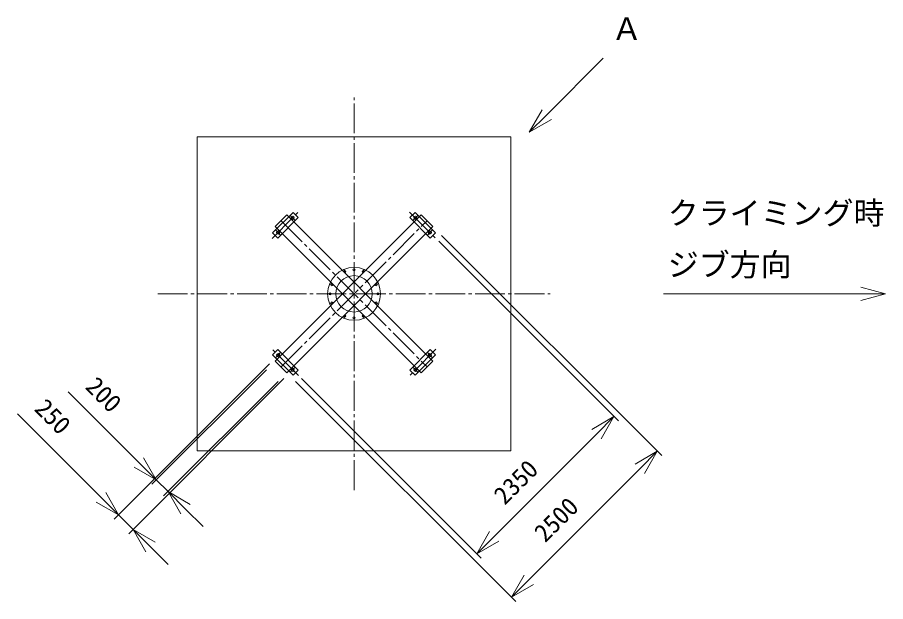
# Model space of a CAD drawing. Units: millimetres, scale not verified. Extents: x -13241 to 13140, y -18213 to 19944.
# Drawn here: x -12531 to -2017, y -17914 to -10842 of the extents above; entities that cross this region are included whole.
import ezdxf
from ezdxf.enums import TextEntityAlignment as Align

# ---------------------------------------------------------------- set-up
doc = ezdxf.new("R2010")
doc.units = ezdxf.units.MM
doc.header["$LTSCALE"] = 40
doc.linetypes.add('CHAIN2', pattern=[12, 9, -1, 1, -1])
for name, color, linetype, lineweight in [('0-3_05 寸法', 7, 'Continuous', 18), ('0-4_10 当社外形線', 3, 'Continuous', 18), ('0-5_12 当社中心線', 3, 'CHAIN2', 18), ('0-6_20 躯体・土木、外形線', 1, 'Continuous', 18)]:
    doc.layers.add(name, color=color, linetype=linetype, lineweight=lineweight)
doc.styles.add('ＭＳ ゴシック', font='')
doc.styles.get('ＭＳ ゴシック').set_extended_font_data('MS Gothic')

msp = doc.modelspace()

# ---------------------------------------------------------------- linework, layer by layer
at = {"layer": '0-3_05 寸法'}
for p, q in [((-7429.15, -13552.1), (-5253.61, -15727.64)), ((-7393.79, -13481.39), (-4728.63, -16146.55)), ((-9479.76, -15037.02), (-11359.63, -16916.9)), ((-9515.11, -15107.73), (-10901.61, -16494.23)), ((-9302.98, -15213.8), (-11182.86, -17093.67)), ((-9090.85, -15213.8), (-6915.31, -17389.34)), ((-9373.69, -15249.16), (-10760.18, -16635.65)), ((-9161.56, -15249.16), (-6496.4, -17914.32)), ((-11060.71, -16229.06), (-11916.3, -15373.46)), ((-11518.73, -16651.73), (-12531.36, -15639.1)), ((-5306.64, -15674.61), (-5518.77, -15886.74)), ((-5518.77, -15886.74), (-6756.21, -17124.18)), ((-4781.66, -16093.52), (-4993.79, -16305.65)), ((-10848.57, -16441.19), (-11060.71, -16229.06)), ((-4993.79, -16305.65), (-6337.3, -17649.15)), ((-10707.15, -16582.62), (-10848.57, -16441.19)), ((-10707.15, -16582.62), (-10495.02, -16794.75)), ((-11306.6, -16863.86), (-11518.73, -16651.73)), ((-10495.02, -16794.75), (-10282.89, -17006.88)), ((-11129.82, -17040.64), (-11306.6, -16863.86)), ((-11129.82, -17040.64), (-10917.69, -17252.77)), ((-6968.34, -17336.31), (-6756.21, -17124.18)), ((-10917.69, -17252.77), (-10705.56, -17464.91)), ((-6549.43, -17861.29), (-6337.3, -17649.15))]:
    msp.add_line(p, q, dxfattribs=at)
for points in [[(-6332.25, -12232.13), (-6120.12, -12020), (-5436.56, -11336.44)], [(-6063.28, -12076.84), (-6332.25, -12232.13), (-6176.96, -11963.16)], [(-2016.71, -14188.5), (-2316.71, -14188.5), (-4708.7, -14188.5)], [(-2316.71, -14108.11), (-2016.71, -14188.5), (-2316.71, -14268.88)], [(-5575.61, -15829.9), (-5306.64, -15674.61), (-5461.93, -15943.58)], [(-11003.86, -16172.22), (-10848.57, -16441.19), (-11117.55, -16285.9)], [(-5050.64, -16248.81), (-4781.66, -16093.52), (-4936.95, -16362.49)], [(-11461.89, -16594.89), (-11306.6, -16863.86), (-11575.57, -16708.57)], [(-10551.86, -16851.59), (-10707.15, -16582.62), (-10438.18, -16737.91)], [(-10974.53, -17309.61), (-11129.82, -17040.64), (-10860.85, -17195.93)], [(-6699.37, -17181.02), (-6968.34, -17336.31), (-6813.05, -17067.34)], [(-6280.46, -17705.99), (-6549.43, -17861.29), (-6394.14, -17592.31)]]:
    msp.add_lwpolyline(points, dxfattribs=at)
at = {"layer": '0-4_10 当社外形線'}
for p, q in [((-9440.87, -13449.57), (-9193.38, -13202.08)), ((-9409.05, -13375.32), (-9267.62, -13233.9)), ((-9409.05, -15001.67), (-7641.28, -13233.9)), ((-9267.62, -13233.9), (-7499.86, -15001.67)), ((-9193.38, -13202.08), (-9129.74, -13265.72)), ((-7641.28, -13233.9), (-7499.86, -13375.32)), ((-9377.23, -13513.21), (-9129.74, -13265.72)), ((-9440.87, -13449.57), (-9377.23, -13513.21)), ((-9409.05, -13375.32), (-7641.28, -15143.09)), ((-9267.63, -15143.09), (-7499.86, -13375.32)), ((-9267.63, -15143.09), (-9409.05, -15001.67)), ((-7499.86, -15001.67), (-7641.28, -15143.09))]:
    msp.add_line(p, q, dxfattribs=at)
for points in [[(-7715.53, -13202.08), (-7779.16, -13265.72), (-7531.68, -13513.21)], [(-7715.53, -13202.08), (-7468.04, -13449.57), (-7531.68, -13513.21)], [(-9193.38, -15174.91), (-9440.87, -14927.42), (-9377.23, -14863.78)], [(-9193.38, -15174.91), (-9129.74, -15111.27), (-9377.23, -14863.78)], [(-7468.04, -14927.42), (-7531.68, -14863.78), (-7779.17, -15111.27)], [(-7468.04, -14927.42), (-7715.53, -15174.91), (-7779.17, -15111.27)]]:
    msp.add_lwpolyline(points, dxfattribs=at)
for centre, radius in [((-9196.91, -13269.26), 19.5), ((-7711.99, -13269.26), 19.5), ((-9373.69, -13446.03), 19.5), ((-7535.21, -13446.03), 19.5), ((-8454.45, -14188.5), 320), ((-8454.45, -14188.5), 220), ((-8565.43, -13920.57), 13), ((-8454.45, -13898.5), 13), ((-8343.47, -13920.57), 13), ((-8722.38, -14077.52), 13), ((-8186.53, -14077.52), 13), ((-8744.45, -14188.5), 13), ((-8164.45, -14188.5), 13), ((-8722.38, -14299.47), 13), ((-8186.53, -14299.47), 13), ((-8565.43, -14456.42), 13), ((-8454.45, -14478.5), 13), ((-8343.47, -14456.42), 13), ((-9373.69, -14930.96), 19.5), ((-7535.21, -14930.96), 19.5), ((-9196.91, -15107.73), 19.5), ((-7711.99, -15107.73), 19.5)]:
    msp.add_circle(centre, radius, dxfattribs=at)
at = {"layer": '0-5_12 当社中心線'}
for p, q in [((-8454.45, -16563.29), (-8454.45, -11813.71)), ((-9444.4, -13516.74), (-9126.2, -13198.55)), ((-9223.43, -13242.74), (-9170.4, -13295.77)), ((-7782.7, -13198.55), (-7464.5, -13516.74)), ((-7685.47, -13242.74), (-7738.51, -13295.77)), ((-9338.34, -13304.61), (-7570.57, -15072.38)), ((-9338.34, -15072.38), (-7570.57, -13304.61)), ((-9400.21, -13419.52), (-9347.17, -13472.55)), ((-7508.7, -13419.52), (-7561.73, -13472.55)), ((-8454.45, -13930.48), (-8454.45, -13866.51)), ((-8553.19, -13950.12), (-8577.67, -13891.02)), ((-8355.71, -13950.12), (-8331.23, -13891.02)), ((-8692.83, -14089.76), (-8751.93, -14065.28)), ((-8216.08, -14089.76), (-8156.98, -14065.28)), ((-10829.24, -14188.5), (-6079.66, -14188.5)), ((-8712.47, -14188.5), (-8776.44, -14188.5)), ((-8712.47, -14188.5), (-8776.44, -14188.5)), ((-8196.44, -14188.5), (-8132.47, -14188.5)), ((-8196.44, -14188.5), (-8132.47, -14188.5)), ((-8692.83, -14287.23), (-8751.93, -14311.71)), ((-8216.08, -14287.23), (-8156.98, -14311.71)), ((-8553.19, -14426.87), (-8577.67, -14485.97)), ((-8454.45, -14446.51), (-8454.45, -14510.48)), ((-8454.45, -14446.51), (-8454.45, -14510.48)), ((-8355.71, -14426.87), (-8331.23, -14485.97)), ((-9126.2, -15178.45), (-9444.4, -14860.25)), ((-9400.21, -14957.47), (-9347.17, -14904.44)), ((-7464.5, -14860.25), (-7782.7, -15178.45)), ((-7508.7, -14957.47), (-7561.73, -14904.44)), ((-9223.43, -15134.25), (-9170.4, -15081.22)), ((-7685.47, -15134.25), (-7738.51, -15081.22))]:
    msp.add_line(p, q, dxfattribs=at)
at = {"layer": '0-6_20 躯体・土木、外形線'}
for p, q in [((-10354.45, -12288.5), (-6554.45, -12288.5)), ((-10354.45, -12288.5), (-10354.45, -16088.5)), ((-6554.45, -12288.5), (-6554.45, -16088.5)), ((-6554.45, -16088.5), (-10354.45, -16088.5))]:
    msp.add_line(p, q, dxfattribs=at)

# ---------------------------------------------------------------- texts
at = {"layer": '0-3_05 寸法', "style": 'ＭＳ ゴシック'}
for s, p in [('Ａ', (-5338.69, -11200.05)), ('クライミング時', (-4655.4, -13430.3)), ('ジブ方向', (-4655.4, -14055.3))]:
    msp.add_text(s, height=274.9, dxfattribs=at).set_placement(p, align=Align.BOTTOM_LEFT)
for s, rotation, p in [('200', 315, (-11767.81, -15373.46)), ('250', 315, (-12382.87, -15639.1)), ('2350', 45, (-6582.97, -16802.44)), ('2500', 45, (-6093.35, -17256.71))]:
    msp.add_text(s, height=219.9, rotation=rotation, dxfattribs=at).set_placement(p, align=Align.BOTTOM_LEFT)

doc.saveas('drawing.dxf')
